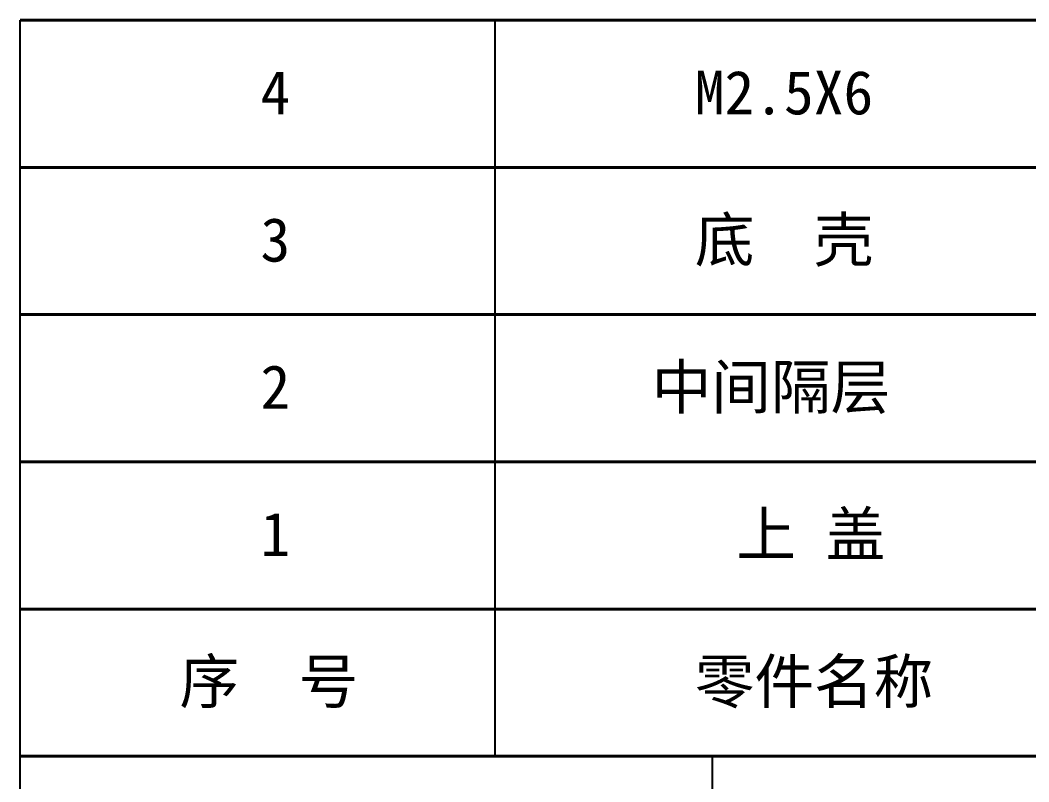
# Model space of a CAD drawing. Header units: inches. Extents: x 1127 to 2406, y 573 to 922.
# Drawn here: x 1254.54 to 1295.98, y 623.12 to 654.42 of the extents above; entities that cross this region are included whole.
import ezdxf

# ---------------------------------------------------------------- set-up
doc = ezdxf.new("R2010")
doc.units = ezdxf.units.IN
doc.layers.add('粗实线', color=7, linetype='Continuous', lineweight=30)
doc.styles.get("Standard").update_dxf_attribs({"font": 'txt', "bigfont": 'gbcbig.shx'})

msp = doc.modelspace()

# ---------------------------------------------------------------- linework, layer by layer
for p, q in [((1254.536, 624.172), (1254.536, 654.422)), ((1274.051, 624.172), (1274.051, 654.422)), ((1254.536, 578.647), (1254.536, 624.172)), ((1282.988, 596.857), (1282.988, 624.172))]:
    msp.add_line(p, q)
at = {"layer": '粗实线', "color": 7, "lineweight": 40}
for p, q in [((1459.395, 654.422), (1254.536, 654.422)), ((1459.395, 648.372), (1254.536, 648.372)), ((1459.395, 642.322), (1254.536, 642.322)), ((1459.395, 636.272), (1254.536, 636.272)), ((1459.395, 630.222), (1254.536, 630.222)), ((1459.395, 624.172), (1254.536, 624.172))]:
    msp.add_line(p, q, dxfattribs=at)

# ---------------------------------------------------------------- texts
at = {"char_height": 1.79657, "width": 1021.08268, "attachment_point": 1}
for s, insert in [('{\\fSimHei|b0|i0|c134|p49;4}', (1264.411, 652.347)), ('{\\fSimHei|b0|i0|c0|p49;M2.5X6}', (1282.257, 652.347)), ('{\\fSimHei|b0|i0|c134|p49;3}', (1264.411, 646.297)), ('{\\fSimHei|b0|i0|c134|p49;底  壳}', (1282.257, 646.297)), ('{\\fSimHei|b0|i0|c134|p49;中间隔层}', (1280.488, 640.247)), ('{\\fSimHei|b0|i0|c134|p49;2}', (1264.411, 640.247)), ('{\\fSimHei|b0|i0|c134|p49;上 盖}', (1283.964, 634.197)), ('{\\fSimHei|b0|i0|c134|p49;1}', (1264.411, 634.197)), ('{\\fSimHei|b0|i0|c134|p49;序  号}', (1261.082, 628.147)), ('{\\fSimHei|b0|i0|c134|p49;零件名称}', (1282.257, 628.147))]:
    msp.add_mtext(s, dxfattribs=dict(at, insert=insert))

doc.saveas('drawing.dxf')
